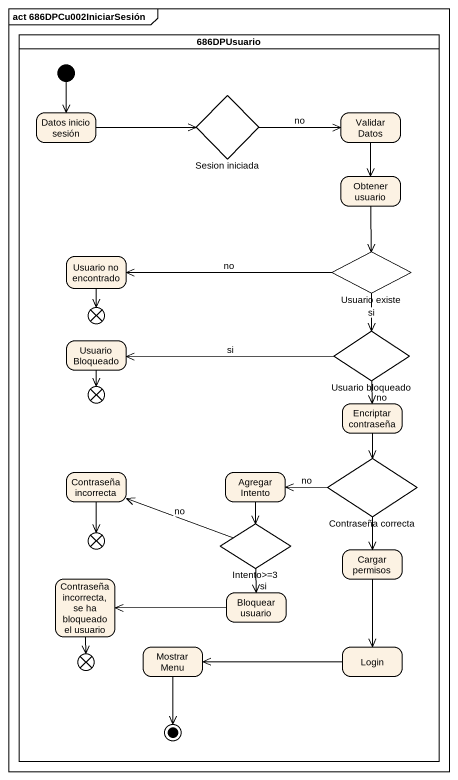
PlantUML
@startuml
mainframe act 686DPCu002IniciarSesión
hide empty description
state "686DPUsuario" as l686DPUsuario <<partition>> {
  state "Datos inicio sesión" as Datos_inicio_sesión
  state "Sesion iniciada" as Sesion_iniciada <<choice>>
  state "Validar Datos" as Validar_Datos
  state "Obtener usuario" as Obtener_usuario
  state "Usuario no encontrado" as Usuario_no_encontrado
  state "Usuario existe" as Usuario_existe <<choice>>
  state flowfinal1 <<end>>
  state "Usuario Bloqueado" as Usuario_Bloqueado
  state "Usuario bloqueado" as Usuario_bloqueado <<choice>>
  state flowfinal2 <<end>>
  state "Encriptar contraseña" as Encriptar_contraseña
  state "Contraseña correcta" as Contraseña_correcta <<choice>>
  state "Contraseña incorrecta" as Contraseña_incorrecta
  state "Agregar Intento" as Agregar_Intento
  state flowfinal3 <<end>>
  state "Intento>=3" as Intento_3 <<choice>>
  state "Contraseña incorrecta, se ha bloqueado el usuario" as Contraseña_incorrecta_se_ha
  state "Cargar permisos" as Cargar_permisos
  state "Bloquear usuario" as Bloquear_usuario
  state flowfinal4 <<end>>
  state "Mostrar Menu" as Mostrar_Menu
  state Login
  [*] --> Datos_inicio_sesión
  Mostrar_Menu --> [*]
}
Datos_inicio_sesión -right-> Sesion_iniciada
Sesion_iniciada -right-> Validar_Datos : no
Validar_Datos --> Obtener_usuario
Obtener_usuario --> Usuario_existe
Usuario_no_encontrado --> flowfinal1
Usuario_existe -left-> Usuario_no_encontrado : no
Usuario_existe --> Usuario_bloqueado : si
Usuario_Bloqueado --> flowfinal2
Usuario_bloqueado -left-> Usuario_Bloqueado : si
Usuario_bloqueado --> Encriptar_contraseña : no
Encriptar_contraseña --> Contraseña_correcta
Contraseña_correcta -left-> Agregar_Intento : no
Contraseña_correcta --> Cargar_permisos
Contraseña_incorrecta --> flowfinal3
Agregar_Intento --> Intento_3
Intento_3 -left-> Contraseña_incorrecta : no
Intento_3 --> Bloquear_usuario : si
Contraseña_incorrecta_se_ha --> flowfinal4
Cargar_permisos --> Login
Bloquear_usuario -left-> Contraseña_incorrecta_se_ha
Login -left-> Mostrar_Menu
@enduml
